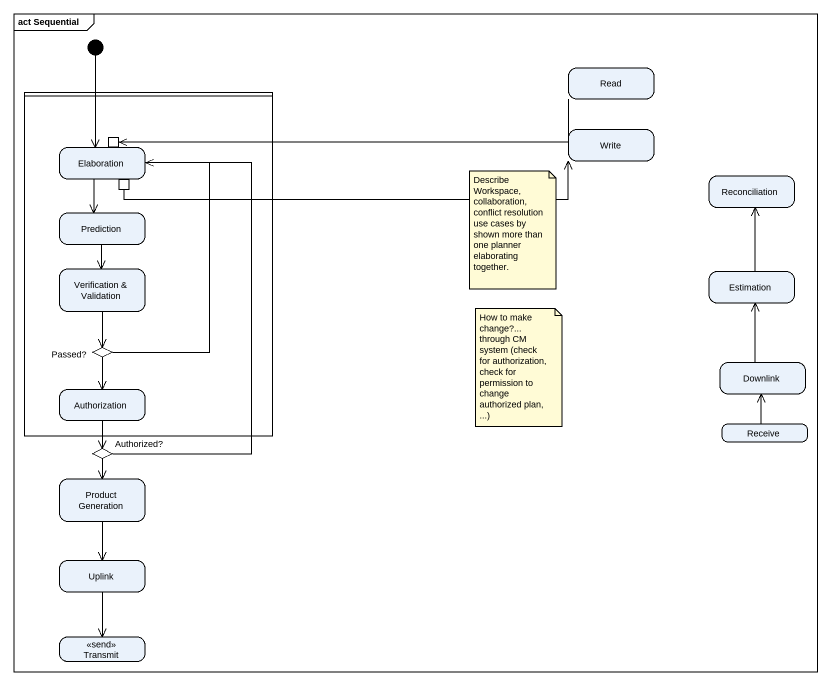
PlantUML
@startuml
mainframe act Sequential
hide empty description
state initial1 <<start>>
state " " as lane1 <<partition>> {
  state Elaboration {
    state pin1 <<inputPin>>
    state pin2 <<outputPin>>
  }
  state Prediction
  state "Verification & Validation" as Verification_Validation
  state "Passed?" as Passed <<choice>>
  state Authorization
}
state Read
state Write
state Reconciliation
state Estimation
state Downlink
state Receive
state "Product Generation" as Product_Generation
state "Authorized?" as Authorized <<choice>>
state Uplink
state Transmit <<send>>
initial1 --> Elaboration
Read -left-> pin1
Elaboration --> Prediction
pin2 -right-> Write
Prediction --> Verification_Validation
Verification_Validation --> Passed
Estimation -up-> Reconciliation
Passed -up-> Elaboration
Passed --> Authorization
Downlink -up-> Estimation
Authorization --> Authorized
Receive -up-> Downlink
Product_Generation --> Uplink
Authorized -up-> Elaboration
Authorized --> Product_Generation
Uplink --> Transmit
note as N1
  Describe Workspace, collaboration, conflict resolution use cases by shown more than one planner elaborating together.
end note
note as N2
  How to make change?... through CM system (check for authorization, check for permission to change authorized plan, ...)
end note
@enduml
